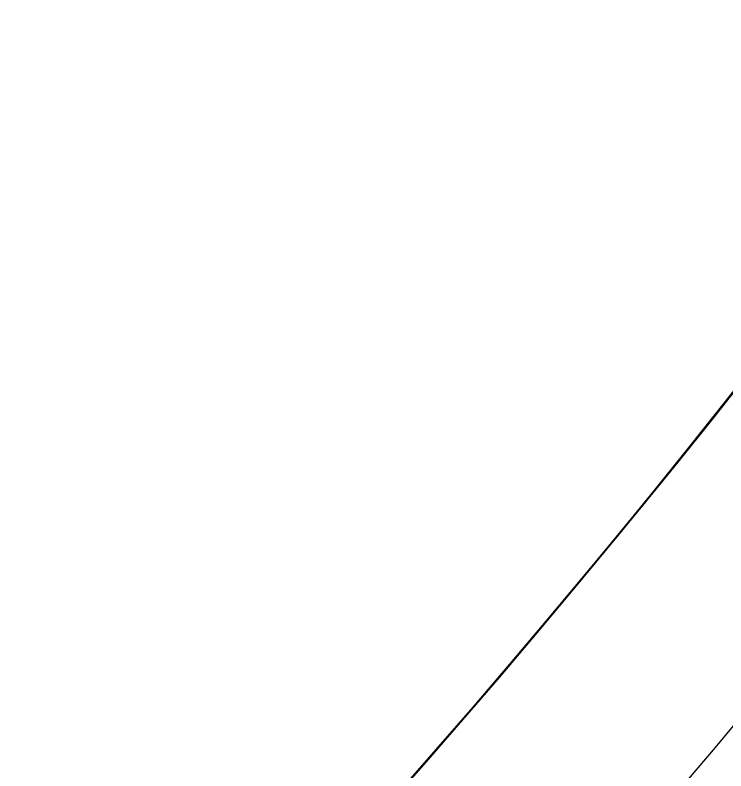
# Model space of a CAD drawing. Header units: millimetres. Extents: x -9318 to 9016603, y 0 to 838141.
# Drawn here: x 84883 to 85525, y 326009 to 326692 of the extents above; entities that cross this region are included whole.
import ezdxf
from ezdxf import colors
from ezdxf.entities.mleader import LeaderData, LeaderLine
from ezdxf.math import Vec2, Vec3

# ---------------------------------------------------------------- set-up
doc = ezdxf.new("R2010")
doc.units = ezdxf.units.MM
doc.styles.add('ISOCPEUR', font='isocpeur.ttf', dxfattribs={"width": 0.7})

# ---------------------------------------------------------------- blocks, each defined once
blk = doc.blocks.new('_DotSmall')
at = {"color": 8, "linetype": 'ByBlock', "const_width": 0.5}
blk.add_lwpolyline([(-0.0625, 0, 1), (0.0625, 0, 1)], format="xyb", close=True, dxfattribs=at)

msp = doc.modelspace()

# ---------------------------------------------------------------- linework, layer by layer
at = {"ltscale": 100}
for centre, radius, start, end in [((78530.55, 331885.83), 8924.05, 271.108834, 356.403957), ((78520.2, 331898.19), 8940.17, 271.691254, 356.329081)]:
    msp.add_arc(centre, radius, start, end, dxfattribs=at)
at = {"lineweight": 18, "ltscale": 100}
for centre, radius, start, end in [((78511.93, 331909.85), 9144.28, 272.820638, 356.288731), ((78519.59, 331891.86), 9778.65, 272.592548, 356.635391)]:
    msp.add_arc(centre, radius, start, end, dxfattribs=at)

# ---------------------------------------------------------------- leaders
ml = msp.add_multileader_mtext('Standard')
ml.set_content('+13,200', color=8, style='ISOCPEUR')
ml.set_leader_properties(color=8, linetype='Continuous', lineweight=-1)
ml.set_arrow_properties(name='DOTSMALL')
ml.build(insert=Vec2(0, 0))
ml.multileader.update_dxf_attribs({"has_text_frame": 1, "text_left_attachment_type": 4, "text_right_attachment_type": 4, "dogleg_length": 100, "arrow_head_size": 180})
ctx = ml.context
ctx.base_point, ctx.char_height, ctx.arrow_head_size, ctx.landing_gap_size, ctx.plane_origin = Vec3(93068.63, 826103.47), 250, 180, 50, Vec3(90907.41, 825512.23)
ctx.left_attachment, ctx.right_attachment = 4, 4
notes = []
notes.append((ctx, [(0, (0, 0, 0), (0, 0), (1, 0), 1, [])]))
ctx.mtext.insert, ctx.mtext.width, ctx.mtext.line_spacing_style, ctx.mtext.flow_direction = Vec3(93118.63, 826436.81), 852.697, 2, 5
ml = msp.add_multileader_mtext('Standard')
ml.set_content('+11,550', color=8, style='ISOCPEUR')
ml.set_leader_properties(color=8, linetype='Continuous', lineweight=-1)
ml.set_arrow_properties(name='DOTSMALL')
ml.build(insert=Vec2(0, 0))
ml.multileader.update_dxf_attribs({"has_text_frame": 1, "text_left_attachment_type": 4, "text_right_attachment_type": 4, "dogleg_length": 100, "arrow_head_size": 180})
ctx = ml.context
ctx.base_point, ctx.char_height, ctx.arrow_head_size, ctx.landing_gap_size, ctx.plane_origin = Vec3(88068.63, 825358.47), 250, 180, 50, Vec3(85907.41, 824767.23)
ctx.left_attachment, ctx.right_attachment = 4, 4
notes.append((ctx, [(0, (0, 0, 0), (0, 0), (1, 0), 1, [])]))
ctx.mtext.insert, ctx.mtext.width, ctx.mtext.line_spacing_style, ctx.mtext.flow_direction = Vec3(88118.63, 825691.81), 852.697, 2, 5
ml = msp.add_multileader_mtext('Standard')
ml.set_content('+13,700', color=8, style='ISOCPEUR')
ml.set_leader_properties(color=8, linetype='Continuous', lineweight=-1)
ml.set_arrow_properties(name='DOTSMALL')
ml.build(insert=Vec2(0, 0))
ml.multileader.update_dxf_attribs({"has_text_frame": 1, "text_left_attachment_type": 4, "text_right_attachment_type": 4, "dogleg_length": 100, "arrow_head_size": 180})
ctx = ml.context
ctx.base_point, ctx.char_height, ctx.arrow_head_size, ctx.landing_gap_size, ctx.plane_origin = Vec3(118053.07, 658154.33), 250, 180, 50, Vec3(117803.7, 657493.51)
ctx.left_attachment, ctx.right_attachment = 4, 4
notes.append((ctx, [(0, (0, 0, 0), (0, 0), (1, 0), 1, [])]))
ctx.mtext.insert, ctx.mtext.width, ctx.mtext.line_spacing_style, ctx.mtext.flow_direction = Vec3(118103.07, 658487.66), 852.697, 2, 5
ml = msp.add_multileader_mtext('Standard')
ml.set_content('+15,850', color=8, style='ISOCPEUR')
ml.set_leader_properties(color=8, linetype='Continuous', lineweight=-1)
ml.set_arrow_properties(name='DOTSMALL')
ml.build(insert=Vec2(0, 0))
ml.multileader.update_dxf_attribs({"has_text_frame": 1, "text_left_attachment_type": 4, "text_right_attachment_type": 4, "dogleg_length": 100, "arrow_head_size": 180})
ctx = ml.context
ctx.base_point, ctx.char_height, ctx.arrow_head_size, ctx.landing_gap_size, ctx.plane_origin = Vec3(116043.29, 652621.27), 250, 180, 50, Vec3(116522.41, 649668.82)
ctx.left_attachment, ctx.right_attachment = 4, 4
notes.append((ctx, [(0, (0, 0, 0), (0, 0), (1, 0), 1, [])]))
ctx.mtext.insert, ctx.mtext.width, ctx.mtext.line_spacing_style, ctx.mtext.flow_direction = Vec3(116093.29, 652954.61), 852.697, 2, 5
ml = msp.add_multileader_mtext('Standard')
ml.set_content('+9,800', color=8, style='ISOCPEUR')
ml.set_leader_properties(color=8, linetype='Continuous', lineweight=-1)
ml.set_arrow_properties(name='DOTSMALL')
ml.build(insert=Vec2(0, 0))
ml.multileader.update_dxf_attribs({"has_text_frame": 1, "text_left_attachment_type": 4, "text_right_attachment_type": 4, "dogleg_length": 100, "arrow_head_size": 180})
ctx = ml.context
ctx.base_point, ctx.char_height, ctx.arrow_head_size, ctx.landing_gap_size, ctx.plane_origin = Vec3(118053.07, 538154.33), 250, 180, 50, Vec3(117803.7, 537493.51)
ctx.left_attachment, ctx.right_attachment = 4, 4
notes.append((ctx, [(0, (0, 0, 0), (0, 0), (1, 0), 1, [])]))
ctx.mtext.insert, ctx.mtext.width, ctx.mtext.line_spacing_style, ctx.mtext.flow_direction = Vec3(118103.07, 538487.66), 852.697, 2, 5
ml = msp.add_multileader_mtext('Standard')
ml.set_content('+11,750', color=8, style='ISOCPEUR')
ml.set_leader_properties(color=8, linetype='Continuous', lineweight=-1)
ml.set_arrow_properties(name='DOTSMALL')
ml.build(insert=Vec2(0, 0))
ml.multileader.update_dxf_attribs({"has_text_frame": 1, "text_left_attachment_type": 4, "text_right_attachment_type": 4, "dogleg_length": 100, "arrow_head_size": 180})
ctx = ml.context
ctx.base_point, ctx.char_height, ctx.arrow_head_size, ctx.landing_gap_size, ctx.plane_origin = Vec3(116043.29, 532621.27), 250, 180, 50, Vec3(116522.41, 529668.82)
ctx.left_attachment, ctx.right_attachment = 4, 4
notes.append((ctx, [(0, (0, 0, 0), (0, 0), (1, 0), 1, [])]))
ctx.mtext.insert, ctx.mtext.width, ctx.mtext.line_spacing_style, ctx.mtext.flow_direction = Vec3(116093.29, 532954.61), 852.697, 2, 5
for ctx, leaders in notes:
    for number, flags, end, landing, length, lines in leaders:
        leader = LeaderData()
        leader.index, (leader.has_last_leader_line, leader.has_dogleg_vector, leader.attachment_direction) = number, flags
        leader.last_leader_point, leader.dogleg_vector, leader.dogleg_length = Vec3(end), Vec3(landing), length
        for number, points, colour, breaks in lines:
            line = LeaderLine()
            line.index, line.vertices, line.color, line.breaks = number, Vec3.list(points), colors.encode_raw_color(colour), breaks
            leader.lines.append(line)
        ctx.leaders.append(leader)

doc.saveas('drawing.dxf')
